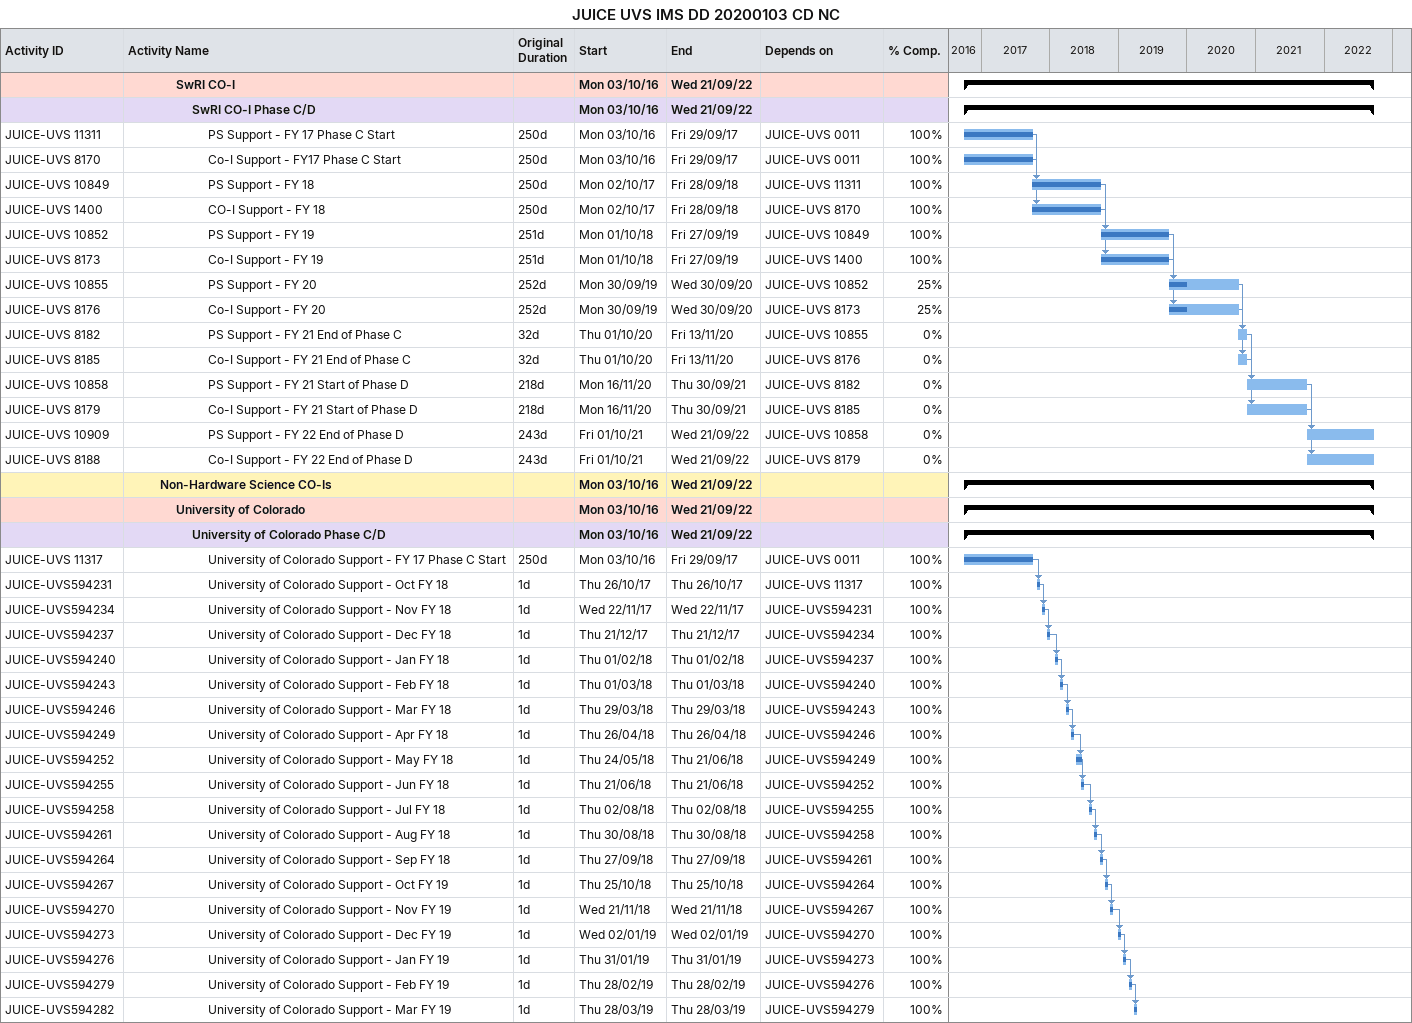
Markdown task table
JUICE UVS IMS DD 20200103 CD NC

| ID | Level | Task | Original duration | Start | Finish | Predecessors | % complete |
|---|---|---|---|---|---|---|---|
|  | 4 | **SwRI CO-I** |  | 2016-10-03 | 2022-09-21 |  |  |
|  | 5 | **SwRI CO-I Phase C/D** |  | 2016-10-03 | 2022-09-21 |  |  |
| JUICE-UVS 11311 | 6 | PS Support - FY 17 Phase C Start | 250d | 2016-10-03 | 2017-09-29 | JUICE-UVS 0011 | 100 |
| JUICE-UVS 8170 | 6 | Co-I Support - FY17 Phase C Start | 250d | 2016-10-03 | 2017-09-29 | JUICE-UVS 0011 | 100 |
| JUICE-UVS 10849 | 6 | PS Support - FY 18 | 250d | 2017-10-02 | 2018-09-28 | JUICE-UVS 11311 | 100 |
| JUICE-UVS 1400 | 6 | CO-I Support - FY 18 | 250d | 2017-10-02 | 2018-09-28 | JUICE-UVS 8170 | 100 |
| JUICE-UVS 10852 | 6 | PS Support - FY 19 | 251d | 2018-10-01 | 2019-09-27 | JUICE-UVS 10849 | 100 |
| JUICE-UVS 8173 | 6 | Co-I Support - FY 19 | 251d | 2018-10-01 | 2019-09-27 | JUICE-UVS 1400 | 100 |
| JUICE-UVS 10855 | 6 | PS Support - FY 20 | 252d | 2019-09-30 | 2020-09-30 | JUICE-UVS 10852 | 25 |
| JUICE-UVS 8176 | 6 | Co-I Support - FY 20 | 252d | 2019-09-30 | 2020-09-30 | JUICE-UVS 8173 | 25 |
| JUICE-UVS 8182 | 6 | PS Support - FY 21 End of Phase C | 32d | 2020-10-01 | 2020-11-13 | JUICE-UVS 10855 | 0 |
| JUICE-UVS 8185 | 6 | Co-I Support - FY 21 End of Phase C | 32d | 2020-10-01 | 2020-11-13 | JUICE-UVS 8176 | 0 |
| JUICE-UVS 10858 | 6 | PS Support - FY 21 Start of Phase D | 218d | 2020-11-16 | 2021-09-30 | JUICE-UVS 8182 | 0 |
| JUICE-UVS 8179 | 6 | Co-I Support - FY 21 Start of Phase D | 218d | 2020-11-16 | 2021-09-30 | JUICE-UVS 8185 | 0 |
| JUICE-UVS 10909 | 6 | PS Support - FY 22 End of Phase D | 243d | 2021-10-01 | 2022-09-21 | JUICE-UVS 10858 | 0 |
| JUICE-UVS 8188 | 6 | Co-I Support - FY 22 End of Phase D | 243d | 2021-10-01 | 2022-09-21 | JUICE-UVS 8179 | 0 |
|  | 3 | **Non-Hardware Science CO-Is** |  | 2016-10-03 | 2022-09-21 |  |  |
|  | 4 | **University of Colorado** |  | 2016-10-03 | 2022-09-21 |  |  |
|  | 5 | **University of Colorado Phase C/D** |  | 2016-10-03 | 2022-09-21 |  |  |
| JUICE-UVS 11317 | 6 | University of Colorado Support - FY 17 Phase C Start | 250d | 2016-10-03 | 2017-09-29 | JUICE-UVS 0011 | 100 |
| JUICE-UVS594231 | 6 | University of Colorado Support - Oct FY 18 | 1d | 2017-10-26 | 2017-10-26 | JUICE-UVS 11317 | 100 |
| JUICE-UVS594234 | 6 | University of Colorado Support - Nov FY 18 | 1d | 2017-11-22 | 2017-11-22 | JUICE-UVS594231 | 100 |
| JUICE-UVS594237 | 6 | University of Colorado Support - Dec FY 18 | 1d | 2017-12-21 | 2017-12-21 | JUICE-UVS594234 | 100 |
| JUICE-UVS594240 | 6 | University of Colorado Support - Jan FY 18 | 1d | 2018-02-01 | 2018-02-01 | JUICE-UVS594237 | 100 |
| JUICE-UVS594243 | 6 | University of Colorado Support - Feb FY 18 | 1d | 2018-03-01 | 2018-03-01 | JUICE-UVS594240 | 100 |
| JUICE-UVS594246 | 6 | University of Colorado Support - Mar FY 18 | 1d | 2018-03-29 | 2018-03-29 | JUICE-UVS594243 | 100 |
| JUICE-UVS594249 | 6 | University of Colorado Support - Apr FY 18 | 1d | 2018-04-26 | 2018-04-26 | JUICE-UVS594246 | 100 |
| JUICE-UVS594252 | 6 | University of Colorado Support - May FY 18 | 1d | 2018-05-24 | 2018-06-21 | JUICE-UVS594249 | 100 |
| JUICE-UVS594255 | 6 | University of Colorado Support - Jun FY 18 | 1d | 2018-06-21 | 2018-06-21 | JUICE-UVS594252 | 100 |
| JUICE-UVS594258 | 6 | University of Colorado Support - Jul FY 18 | 1d | 2018-08-02 | 2018-08-02 | JUICE-UVS594255 | 100 |
| JUICE-UVS594261 | 6 | University of Colorado Support - Aug FY 18 | 1d | 2018-08-30 | 2018-08-30 | JUICE-UVS594258 | 100 |
| JUICE-UVS594264 | 6 | University of Colorado Support - Sep FY 18 | 1d | 2018-09-27 | 2018-09-27 | JUICE-UVS594261 | 100 |
| JUICE-UVS594267 | 6 | University of Colorado Support - Oct FY 19 | 1d | 2018-10-25 | 2018-10-25 | JUICE-UVS594264 | 100 |
| JUICE-UVS594270 | 6 | University of Colorado Support - Nov FY 19 | 1d | 2018-11-21 | 2018-11-21 | JUICE-UVS594267 | 100 |
| JUICE-UVS594273 | 6 | University of Colorado Support - Dec FY 19 | 1d | 2019-01-02 | 2019-01-02 | JUICE-UVS594270 | 100 |
| JUICE-UVS594276 | 6 | University of Colorado Support - Jan FY 19 | 1d | 2019-01-31 | 2019-01-31 | JUICE-UVS594273 | 100 |
| JUICE-UVS594279 | 6 | University of Colorado Support - Feb FY 19 | 1d | 2019-02-28 | 2019-02-28 | JUICE-UVS594276 | 100 |
| JUICE-UVS594282 | 6 | University of Colorado Support - Mar FY 19 | 1d | 2019-03-28 | 2019-03-28 | JUICE-UVS594279 | 100 |
